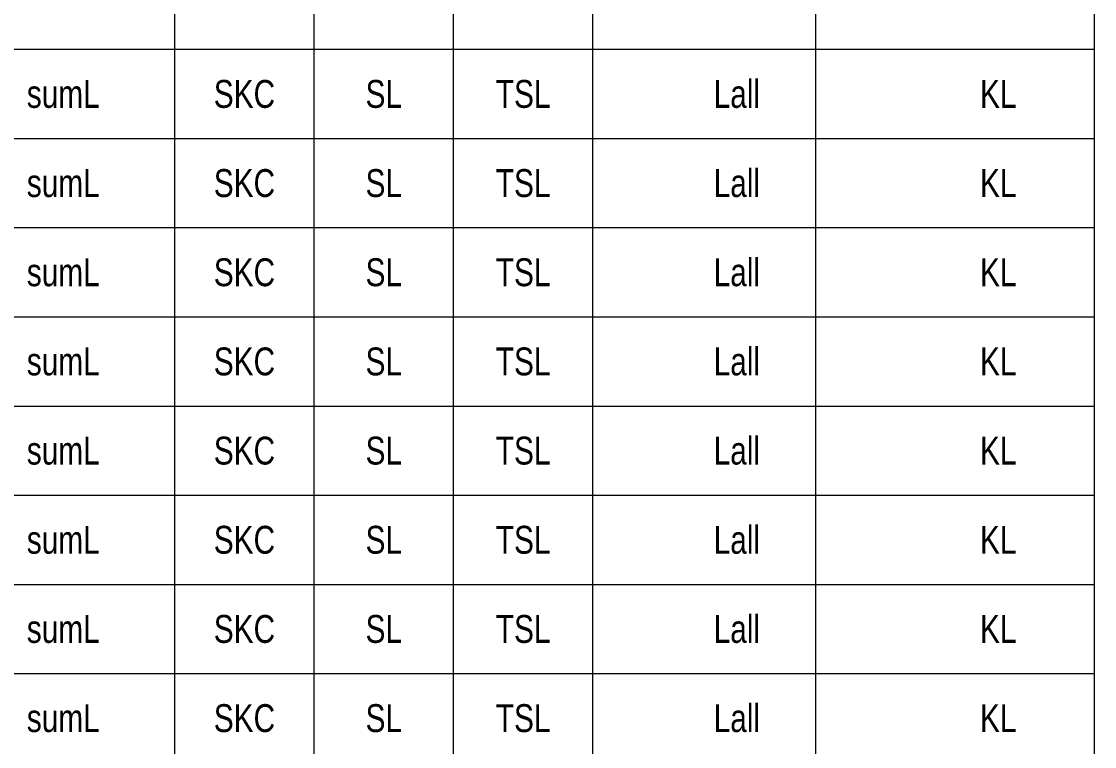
# Model space of a CAD drawing. Header units: millimetres. Extents: x -11352 to 41958, y -3706 to 22926.
# Drawn here: x 19948.2 to 20044.5, y 5835.7 to 5900.8 of the extents above; entities that cross this region are included whole.
import ezdxf
from ezdxf.enums import TextEntityAlignment as Align

# ---------------------------------------------------------------- set-up
doc = ezdxf.new("R2010")
doc.units = ezdxf.units.MM
doc.layers.add('DCE_BaoBeTong', color=11, linetype='Continuous', lineweight=20)
doc.layers.add('Dce_text', color=2, linetype='Continuous', lineweight=30)
doc.styles.add('Dce_Text', font='roman.shx', dxfattribs={"width": 0.8, "bigfont": 'vnh.shx'})

# ---------------------------------------------------------------- blocks, each defined once
blk = doc.blocks.new('TK7')
at = {"layer": 'DCE_BaoBeTong'}
for p, q in [((110, -8), (110, 0)), ((122.5, -8), (122.5, 0)), ((135, -8), (135, 0)), ((147.5, -8), (147.5, 0)), ((167.5, -8), (167.5, 0))]:
    blk.add_line(p, q, dxfattribs=at)
blk.add_lwpolyline([(15, -8), (25, -8), (75, -8), (90, -8), (122.5, -8), (135, -8), (147.5, -8), (167.5, -8), (192.5, -8), (192.5, 0)], dxfattribs=at)
at = {"layer": 'Dce_text', "color": 2, "style": 'Dce_Text', "width": 0.8, "flags": 4}
for tag, p in [('SH', (20, -4)), ('L2', (50, -4)), ('DK', (82.5, -4)), ('sumL', (100, -4)), ('SKC', (116.25, -4)), ('SL', (128.75, -4))]:
    blk.add_attdef(tag, text='', height=2.5, dxfattribs=at).set_placement(p, align=Align.MIDDLE_CENTER)
for tag, p in [('L1', (32.684, -4)), ('Lall', (162.5, -4)), ('KL', (185.5, -4))]:
    blk.add_attdef(tag, text='', height=2.5, dxfattribs=at).set_placement(p, align=Align.MIDDLE_RIGHT)
blk.add_attdef('L3', text='', height=2.5, dxfattribs=at).set_placement((67.533, -4), align=Align.MIDDLE_LEFT)
at = {"layer": 'Dce_text', "color": 2, "style": 'Dce_Text', "width": 0.8}
blk.add_attdef('TSL', text='', height=2.5, dxfattribs=at).set_placement((141.25, -4), align=Align.MIDDLE_CENTER)
blk = doc.blocks.new('TK8')
at = {"layer": 'DCE_BaoBeTong'}
for p, q in [((110, -8), (110, 0)), ((122.5, -8), (122.5, 0)), ((135, -8), (135, 0)), ((147.5, -8), (147.5, 0)), ((167.5, -8), (167.5, 0))]:
    blk.add_line(p, q, dxfattribs=at)
blk.add_lwpolyline([(15, -8), (25, -8), (75, -8), (90, -8), (122.5, -8), (135, -8), (147.5, -8), (167.5, -8), (192.5, -8), (192.5, 0)], dxfattribs=at)
at = {"layer": 'Dce_text', "color": 2, "style": 'Dce_Text', "width": 0.8, "flags": 4}
for tag, p in [('SH', (20, -4)), ('L', (49.792, -4)), ('DK', (82.5, -4)), ('sumL', (100, -4)), ('SKC', (116.25, -4)), ('SL', (128.75, -4))]:
    blk.add_attdef(tag, text='', height=2.5, dxfattribs=at).set_placement(p, align=Align.MIDDLE_CENTER)
at = {"layer": 'Dce_text', "color": 2, "style": 'Dce_Text', "width": 0.8}
blk.add_attdef('TSL', text='', height=2.5, dxfattribs=at).set_placement((141.25, -4), align=Align.MIDDLE_CENTER)
at = {"layer": 'Dce_text', "color": 2, "style": 'Dce_Text', "width": 0.8, "flags": 4}
for tag, p in [('Lall', (162.5, -4)), ('KL', (185.5, -4))]:
    blk.add_attdef(tag, text='', height=2.5, dxfattribs=at).set_placement(p, align=Align.MIDDLE_RIGHT)
at = {"layer": 'Dce_text', "color": 2, "style": 'Dce_Text', "width": 0.8}
blk.add_attdef('M1', text='', height=2.5, dxfattribs=at).set_placement((32.502, -4.356), align=Align.MIDDLE_RIGHT)
blk.add_attdef('M2', text='', height=2.5, dxfattribs=at).set_placement((67.686, -4.356), align=Align.MIDDLE_LEFT)
blk = doc.blocks.new('TK9')
at = {"layer": 'DCE_BaoBeTong'}
for p, q in [((110, -8), (110, 0)), ((122.5, -8), (122.5, 0)), ((135, -8), (135, 0)), ((147.5, -8), (147.5, 0)), ((167.5, -8), (167.5, 0))]:
    blk.add_line(p, q, dxfattribs=at)
blk.add_lwpolyline([(15, -8), (25, -8), (75, -8), (90, -8), (122.5, -8), (135, -8), (147.5, -8), (167.5, -8), (192.5, -8), (192.5, 0)], dxfattribs=at)
at = {"layer": 'Dce_text', "color": 2, "style": 'Dce_Text', "width": 0.8, "flags": 4}
for tag, p in [('SH', (20, -4)), ('DK', (82.5, -4)), ('sumL', (100, -4)), ('SKC', (116.25, -4)), ('SL', (128.75, -4))]:
    blk.add_attdef(tag, text='', height=2.5, dxfattribs=at).set_placement(p, align=Align.MIDDLE_CENTER)
at = {"layer": 'Dce_text', "color": 2, "style": 'Dce_Text', "width": 0.8}
for tag, p in [('L1', (49.341, -3.756)), ('TSL', (141.25, -4))]:
    blk.add_attdef(tag, text='', height=2.5, dxfattribs=at).set_placement(p, align=Align.MIDDLE_CENTER)
blk.add_attdef('L2', text='', height=2.5, dxfattribs=at).set_placement((58.471, -3.756), align=Align.MIDDLE_LEFT)
at = {"layer": 'Dce_text', "color": 2, "style": 'Dce_Text', "width": 0.8, "flags": 4}
for tag, p in [('Lall', (162.5, -4)), ('KL', (185.5, -4))]:
    blk.add_attdef(tag, text='', height=2.5, dxfattribs=at).set_placement(p, align=Align.MIDDLE_RIGHT)
at = {"layer": 'Dce_text', "color": 2, "style": 'Dce_Text', "width": 0.8}
blk.add_attdef('M', text='', height=2.5, dxfattribs=at).set_placement((38.779, -5.468), align=Align.MIDDLE_RIGHT)
blk = doc.blocks.new('TK10')
at = {"layer": 'DCE_BaoBeTong'}
for p, q in [((110, -8), (110, 0)), ((122.5, -8), (122.5, 0)), ((135, -8), (135, 0)), ((147.5, -8), (147.5, 0)), ((167.5, -8), (167.5, 0))]:
    blk.add_line(p, q, dxfattribs=at)
blk.add_lwpolyline([(15, -8), (25, -8), (75, -8), (90, -8), (122.5, -8), (135, -8), (147.5, -8), (167.5, -8), (192.5, -8), (192.5, 0)], dxfattribs=at)
at = {"layer": 'Dce_text', "color": 2, "style": 'Dce_Text', "width": 0.8}
for tag, rotation, p in [('L2', 330, (41.892, -2.602)), ('L4', 30, (57.941, -2.571))]:
    blk.add_attdef(tag, text='', height=2.5, rotation=rotation, dxfattribs=at).set_placement(p, align=Align.MIDDLE_CENTER)
at = {"layer": 'Dce_text', "color": 2, "style": 'Dce_Text', "width": 0.8, "flags": 4}
for tag, p in [('SH', (20, -4)), ('DK', (82.5, -4)), ('sumL', (100, -4)), ('SKC', (116.25, -4)), ('SL', (128.75, -4))]:
    blk.add_attdef(tag, text='', height=2.5, dxfattribs=at).set_placement(p, align=Align.MIDDLE_CENTER)
at = {"layer": 'Dce_text', "color": 2, "style": 'Dce_Text', "width": 0.8}
for tag, p in [('L3', (50, -3.801)), ('TSL', (141.25, -4))]:
    blk.add_attdef(tag, text='', height=2.5, dxfattribs=at).set_placement(p, align=Align.MIDDLE_CENTER)
at = {"layer": 'Dce_text', "color": 2, "style": 'Dce_Text', "width": 0.8, "flags": 4}
for tag, p in [('Lall', (162.5, -4)), ('KL', (185.5, -4))]:
    blk.add_attdef(tag, text='', height=2.5, dxfattribs=at).set_placement(p, align=Align.MIDDLE_RIGHT)
at = {"layer": 'Dce_text', "color": 2, "style": 'Dce_Text', "width": 0.8}
blk.add_attdef('L1', text='', height=2.5, dxfattribs=at).set_placement((35.631, -4.476), align=Align.MIDDLE_RIGHT)
blk.add_attdef('L5', text='', height=2.5, dxfattribs=at).set_placement((64.274, -4.476), align=Align.MIDDLE_LEFT)
blk = doc.blocks.new('TK11')
at = {"layer": 'DCE_BaoBeTong'}
for p, q in [((110, -8), (110, 0)), ((122.5, -8), (122.5, 0)), ((135, -8), (135, 0)), ((147.5, -8), (147.5, 0)), ((167.5, -8), (167.5, 0))]:
    blk.add_line(p, q, dxfattribs=at)
blk.add_lwpolyline([(15, -8), (25, -8), (75, -8), (90, -8), (122.5, -8), (135, -8), (147.5, -8), (167.5, -8), (192.5, -8), (192.5, 0)], dxfattribs=at)
at = {"layer": 'Dce_text', "color": 2, "style": 'Dce_Text', "width": 0.8}
blk.add_attdef('L2', text='', height=2.5, rotation=336, dxfattribs=at).set_placement((49.151, -2.526), align=Align.MIDDLE_CENTER)
at = {"layer": 'Dce_text', "color": 2, "style": 'Dce_Text', "width": 0.8, "flags": 4}
for tag, p in [('SH', (20, -4)), ('DK', (82.5, -4)), ('sumL', (100, -4)), ('SKC', (116.25, -4)), ('SL', (128.75, -4))]:
    blk.add_attdef(tag, text='', height=2.5, dxfattribs=at).set_placement(p, align=Align.MIDDLE_CENTER)
at = {"layer": 'Dce_text', "color": 2, "style": 'Dce_Text', "width": 0.8}
for tag, p in [('L3', (60.245, -3.801)), ('TSL', (141.25, -4))]:
    blk.add_attdef(tag, text='', height=2.5, dxfattribs=at).set_placement(p, align=Align.MIDDLE_CENTER)
at = {"layer": 'Dce_text', "color": 2, "style": 'Dce_Text', "width": 0.8, "flags": 4}
for tag, p in [('Lall', (162.5, -4)), ('KL', (185.5, -4))]:
    blk.add_attdef(tag, text='', height=2.5, dxfattribs=at).set_placement(p, align=Align.MIDDLE_RIGHT)
at = {"layer": 'Dce_text', "color": 2, "style": 'Dce_Text', "width": 0.8}
blk.add_attdef('L1', text='', height=2.5, dxfattribs=at).set_placement((40.549, -4.476), align=Align.MIDDLE_RIGHT)
blk = doc.blocks.new('TK12')
at = {"layer": 'DCE_BaoBeTong'}
for p, q in [((110, -8), (110, 0)), ((122.5, -8), (122.5, 0)), ((135, -8), (135, 0)), ((147.5, -8), (147.5, 0)), ((167.5, -8), (167.5, 0))]:
    blk.add_line(p, q, dxfattribs=at)
blk.add_lwpolyline([(15, -8), (25, -8), (75, -8), (90, -8), (122.5, -8), (135, -8), (147.5, -8), (167.5, -8), (192.5, -8), (192.5, 0)], dxfattribs=at)
at = {"layer": 'Dce_text', "color": 2, "style": 'Dce_Text', "width": 0.8}
blk.add_attdef('L3', text='', height=2.5, rotation=338, dxfattribs=at).set_placement((60.534, -2.803), align=Align.MIDDLE_CENTER)
at = {"layer": 'Dce_text', "color": 2, "style": 'Dce_Text', "width": 0.8, "flags": 4}
for tag, p in [('SH', (20, -4)), ('DK', (82.5, -4)), ('sumL', (100, -4)), ('SKC', (116.25, -4)), ('SL', (128.75, -4))]:
    blk.add_attdef(tag, text='', height=2.5, dxfattribs=at).set_placement(p, align=Align.MIDDLE_CENTER)
at = {"layer": 'Dce_text', "color": 2, "style": 'Dce_Text', "width": 0.8}
for tag, p in [('L2', (45.765, -4.001)), ('TSL', (141.25, -4))]:
    blk.add_attdef(tag, text='', height=2.5, dxfattribs=at).set_placement(p, align=Align.MIDDLE_CENTER)
at = {"layer": 'Dce_text', "color": 2, "style": 'Dce_Text', "width": 0.8, "flags": 4}
for tag, p in [('Lall', (162.5, -4)), ('KL', (185.5, -4))]:
    blk.add_attdef(tag, text='', height=2.5, dxfattribs=at).set_placement(p, align=Align.MIDDLE_RIGHT)
at = {"layer": 'Dce_text', "color": 2, "style": 'Dce_Text', "width": 0.8}
blk.add_attdef('L1', text='', height=2.5, dxfattribs=at).set_placement((37.261, -4.267), align=Align.MIDDLE_RIGHT)
blk = doc.blocks.new('TK13')
at = {"layer": 'DCE_BaoBeTong'}
for p, q in [((110, -8), (110, 0)), ((122.5, -8), (122.5, 0)), ((135, -8), (135, 0)), ((147.5, -8), (147.5, 0)), ((167.5, -8), (167.5, 0))]:
    blk.add_line(p, q, dxfattribs=at)
blk.add_lwpolyline([(15, -8), (25, -8), (75, -8), (90, -8), (122.5, -8), (135, -8), (147.5, -8), (167.5, -8), (192.5, -8), (192.5, 0)], dxfattribs=at)
at = {"layer": 'Dce_text', "color": 2, "style": 'Dce_Text', "width": 0.8, "flags": 4}
for tag, p in [('L', (50, -2.377)), ('SH', (20, -4)), ('DK', (82.5, -4)), ('sumL', (100, -4)), ('SKC', (116.25, -4)), ('SL', (128.75, -4))]:
    blk.add_attdef(tag, text='', height=2.5, dxfattribs=at).set_placement(p, align=Align.MIDDLE_CENTER)
at = {"layer": 'Dce_text', "color": 2, "style": 'Dce_Text', "width": 0.8}
blk.add_attdef('M1', text='', height=2.5, dxfattribs=at).set_placement((33.564, -4.019), align=Align.MIDDLE_RIGHT)
blk.add_attdef('TSL', text='', height=2.5, dxfattribs=at).set_placement((141.25, -4), align=Align.MIDDLE_CENTER)
at = {"layer": 'Dce_text', "color": 2, "style": 'Dce_Text', "width": 0.8, "flags": 4}
for tag, p in [('Lall', (162.5, -4)), ('KL', (185.5, -4))]:
    blk.add_attdef(tag, text='', height=2.5, dxfattribs=at).set_placement(p, align=Align.MIDDLE_RIGHT)
at = {"layer": 'Dce_text', "color": 2, "style": 'Dce_Text', "width": 0.8}
blk.add_attdef('M2', text='', height=2.5, dxfattribs=at).set_placement((67.233, -4.374), align=Align.MIDDLE_LEFT)
blk = doc.blocks.new('TK8A')
at = {"layer": 'DCE_BaoBeTong'}
for p, q in [((110, -8), (110, 0)), ((122.5, -8), (122.5, 0)), ((135, -8), (135, 0)), ((147.5, -8), (147.5, 0)), ((167.5, -8), (167.5, 0))]:
    blk.add_line(p, q, dxfattribs=at)
blk.add_lwpolyline([(15, -8), (25, -8), (75, -8), (90, -8), (122.5, -8), (135, -8), (147.5, -8), (167.5, -8), (192.5, -8), (192.5, 0)], dxfattribs=at)
at = {"layer": 'Dce_text', "color": 2, "style": 'Dce_Text', "width": 0.8, "flags": 4}
for tag, p in [('SH', (20, -4)), ('DK', (82.5, -4)), ('sumL', (100, -4)), ('SKC', (116.25, -4)), ('SL', (128.75, -4))]:
    blk.add_attdef(tag, text='', height=2.5, dxfattribs=at).set_placement(p, align=Align.MIDDLE_CENTER)
at = {"layer": 'Dce_text', "color": 2, "style": 'Dce_Text', "width": 0.8}
blk.add_attdef('M', text='', height=2.5, dxfattribs=at).set_placement((32.856, -3.793), align=Align.MIDDLE_RIGHT)
for tag, p in [('L1', (49.987, -3.793)), ('L2', (68.289, -3.793)), ('TSL', (141.25, -4))]:
    blk.add_attdef(tag, text='', height=2.5, dxfattribs=at).set_placement(p, align=Align.MIDDLE_CENTER)
at = {"layer": 'Dce_text', "color": 2, "style": 'Dce_Text', "width": 0.8, "flags": 4}
for tag, p in [('Lall', (162.5, -4)), ('KL', (185.5, -4))]:
    blk.add_attdef(tag, text='', height=2.5, dxfattribs=at).set_placement(p, align=Align.MIDDLE_RIGHT)
blk = doc.blocks.new('TK8B')
at = {"layer": 'DCE_BaoBeTong'}
for p, q in [((110, -8), (110, 0)), ((122.5, -8), (122.5, 0)), ((135, -8), (135, 0)), ((147.5, -8), (147.5, 0)), ((167.5, -8), (167.5, 0))]:
    blk.add_line(p, q, dxfattribs=at)
blk.add_lwpolyline([(15, -8), (25, -8), (75, -8), (90, -8), (122.5, -8), (135, -8), (147.5, -8), (167.5, -8), (192.5, -8), (192.5, 0)], dxfattribs=at)
at = {"layer": 'Dce_text', "color": 2, "style": 'Dce_Text', "width": 0.8, "flags": 4}
for tag, p in [('SH', (20, -4)), ('L', (49.792, -4)), ('DK', (82.5, -4)), ('sumL', (100, -4)), ('SKC', (116.25, -4)), ('SL', (128.75, -4))]:
    blk.add_attdef(tag, text='', height=2.5, dxfattribs=at).set_placement(p, align=Align.MIDDLE_CENTER)
at = {"layer": 'Dce_text', "color": 2, "style": 'Dce_Text', "width": 0.8}
blk.add_attdef('TSL', text='', height=2.5, dxfattribs=at).set_placement((141.25, -4), align=Align.MIDDLE_CENTER)
at = {"layer": 'Dce_text', "color": 2, "style": 'Dce_Text', "width": 0.8, "flags": 4}
for tag, p in [('Lall', (162.5, -4)), ('KL', (185.5, -4))]:
    blk.add_attdef(tag, text='', height=2.5, dxfattribs=at).set_placement(p, align=Align.MIDDLE_RIGHT)
at = {"layer": 'Dce_text', "color": 2, "style": 'Dce_Text', "width": 0.8}
blk.add_attdef('M1', text='', height=2.5, dxfattribs=at).set_placement((32.502, -4.356), align=Align.MIDDLE_RIGHT)
blk.add_attdef('M2', text='', height=2.5, dxfattribs=at).set_placement((67.686, -4.356), align=Align.MIDDLE_LEFT)
blk = doc.blocks.new('Block_ALL')
blk.add_blockref('TK7', (19851.971, 5906.292))
ref = blk.add_blockref('TK8', (19851.971, 5898.292))
ref.add_attrib('KL', 'KL', dxfattribs={"layer": 'Dce_text', "color": 2, "height": 2.5, "style": 'Dce_Text', "width": 0.8}).set_placement((20037.471, 5894.292), align=Align.MIDDLE_RIGHT)
ref.add_attrib('Lall', 'Lall', dxfattribs={"layer": 'Dce_text', "color": 2, "height": 2.5, "style": 'Dce_Text', "width": 0.8}).set_placement((20014.471, 5894.292), align=Align.MIDDLE_RIGHT)
ref.add_attrib('SKC', 'SKC', dxfattribs={"layer": 'Dce_text', "color": 2, "height": 2.5, "style": 'Dce_Text', "width": 0.8}).set_placement((19968.221, 5894.292), align=Align.MIDDLE_CENTER)
ref.add_attrib('SL', 'SL', dxfattribs={"layer": 'Dce_text', "color": 2, "height": 2.5, "style": 'Dce_Text', "width": 0.8}).set_placement((19980.721, 5894.292), align=Align.MIDDLE_CENTER)
ref.add_attrib('sumL', 'sumL', dxfattribs={"layer": 'Dce_text', "color": 2, "height": 2.5, "style": 'Dce_Text', "width": 0.8}).set_placement((19951.971, 5894.292), align=Align.MIDDLE_CENTER)
ref.add_attrib('TSL', 'TSL', dxfattribs={"layer": 'Dce_text', "color": 2, "height": 2.5, "style": 'Dce_Text', "width": 0.8}).set_placement((19993.221, 5894.292), align=Align.MIDDLE_CENTER)
ref = blk.add_blockref('TK8A', (19851.971, 5890.292))
ref.add_attrib('TSL', 'TSL', dxfattribs={"layer": 'Dce_text', "color": 2, "height": 2.5, "style": 'Dce_Text', "width": 0.8}).set_placement((19993.221, 5886.292), align=Align.MIDDLE_CENTER)
ref.add_attrib('KL', 'KL', dxfattribs={"layer": 'Dce_text', "color": 2, "height": 2.5, "style": 'Dce_Text', "width": 0.8}).set_placement((20037.471, 5886.292), align=Align.MIDDLE_RIGHT)
ref.add_attrib('Lall', 'Lall', dxfattribs={"layer": 'Dce_text', "color": 2, "height": 2.5, "style": 'Dce_Text', "width": 0.8}).set_placement((20014.471, 5886.292), align=Align.MIDDLE_RIGHT)
ref.add_attrib('SKC', 'SKC', dxfattribs={"layer": 'Dce_text', "color": 2, "height": 2.5, "style": 'Dce_Text', "width": 0.8}).set_placement((19968.221, 5886.292), align=Align.MIDDLE_CENTER)
ref.add_attrib('SL', 'SL', dxfattribs={"layer": 'Dce_text', "color": 2, "height": 2.5, "style": 'Dce_Text', "width": 0.8}).set_placement((19980.721, 5886.292), align=Align.MIDDLE_CENTER)
ref.add_attrib('sumL', 'sumL', dxfattribs={"layer": 'Dce_text', "color": 2, "height": 2.5, "style": 'Dce_Text', "width": 0.8}).set_placement((19951.971, 5886.292), align=Align.MIDDLE_CENTER)
ref = blk.add_blockref('TK8B', (19851.971, 5882.292))
ref.add_attrib('KL', 'KL', dxfattribs={"layer": 'Dce_text', "color": 2, "height": 2.5, "style": 'Dce_Text', "width": 0.8}).set_placement((20037.471, 5878.292), align=Align.MIDDLE_RIGHT)
ref.add_attrib('Lall', 'Lall', dxfattribs={"layer": 'Dce_text', "color": 2, "height": 2.5, "style": 'Dce_Text', "width": 0.8}).set_placement((20014.471, 5878.292), align=Align.MIDDLE_RIGHT)
ref.add_attrib('SKC', 'SKC', dxfattribs={"layer": 'Dce_text', "color": 2, "height": 2.5, "style": 'Dce_Text', "width": 0.8}).set_placement((19968.221, 5878.292), align=Align.MIDDLE_CENTER)
ref.add_attrib('SL', 'SL', dxfattribs={"layer": 'Dce_text', "color": 2, "height": 2.5, "style": 'Dce_Text', "width": 0.8}).set_placement((19980.721, 5878.292), align=Align.MIDDLE_CENTER)
ref.add_attrib('sumL', 'sumL', dxfattribs={"layer": 'Dce_text', "color": 2, "height": 2.5, "style": 'Dce_Text', "width": 0.8}).set_placement((19951.971, 5878.292), align=Align.MIDDLE_CENTER)
ref.add_attrib('TSL', 'TSL', dxfattribs={"layer": 'Dce_text', "color": 2, "height": 2.5, "style": 'Dce_Text', "width": 0.8}).set_placement((19993.221, 5878.292), align=Align.MIDDLE_CENTER)
ref = blk.add_blockref('TK9', (19851.971, 5874.292))
ref.add_attrib('sumL', 'sumL', dxfattribs={"layer": 'Dce_text', "color": 2, "height": 2.5, "style": 'Dce_Text', "width": 0.8}).set_placement((19951.971, 5870.292), align=Align.MIDDLE_CENTER)
ref.add_attrib('SL', 'SL', dxfattribs={"layer": 'Dce_text', "color": 2, "height": 2.5, "style": 'Dce_Text', "width": 0.8}).set_placement((19980.721, 5870.292), align=Align.MIDDLE_CENTER)
ref.add_attrib('SKC', 'SKC', dxfattribs={"layer": 'Dce_text', "color": 2, "height": 2.5, "style": 'Dce_Text', "width": 0.8}).set_placement((19968.221, 5870.292), align=Align.MIDDLE_CENTER)
ref.add_attrib('Lall', 'Lall', dxfattribs={"layer": 'Dce_text', "color": 2, "height": 2.5, "style": 'Dce_Text', "width": 0.8}).set_placement((20014.471, 5870.292), align=Align.MIDDLE_RIGHT)
ref.add_attrib('KL', 'KL', dxfattribs={"layer": 'Dce_text', "color": 2, "height": 2.5, "style": 'Dce_Text', "width": 0.8}).set_placement((20037.471, 5870.292), align=Align.MIDDLE_RIGHT)
ref.add_attrib('TSL', 'TSL', dxfattribs={"layer": 'Dce_text', "color": 2, "height": 2.5, "style": 'Dce_Text', "width": 0.8}).set_placement((19993.221, 5870.292), align=Align.MIDDLE_CENTER)
ref = blk.add_blockref('TK10', (19851.971, 5866.292))
ref.add_attrib('KL', 'KL', dxfattribs={"layer": 'Dce_text', "color": 2, "height": 2.5, "style": 'Dce_Text', "width": 0.8}).set_placement((20037.471, 5862.292), align=Align.MIDDLE_RIGHT)
ref.add_attrib('Lall', 'Lall', dxfattribs={"layer": 'Dce_text', "color": 2, "height": 2.5, "style": 'Dce_Text', "width": 0.8}).set_placement((20014.471, 5862.292), align=Align.MIDDLE_RIGHT)
ref.add_attrib('SKC', 'SKC', dxfattribs={"layer": 'Dce_text', "color": 2, "height": 2.5, "style": 'Dce_Text', "width": 0.8}).set_placement((19968.221, 5862.292), align=Align.MIDDLE_CENTER)
ref.add_attrib('SL', 'SL', dxfattribs={"layer": 'Dce_text', "color": 2, "height": 2.5, "style": 'Dce_Text', "width": 0.8}).set_placement((19980.721, 5862.292), align=Align.MIDDLE_CENTER)
ref.add_attrib('sumL', 'sumL', dxfattribs={"layer": 'Dce_text', "color": 2, "height": 2.5, "style": 'Dce_Text', "width": 0.8}).set_placement((19951.971, 5862.292), align=Align.MIDDLE_CENTER)
ref.add_attrib('TSL', 'TSL', dxfattribs={"layer": 'Dce_text', "color": 2, "height": 2.5, "style": 'Dce_Text', "width": 0.8}).set_placement((19993.221, 5862.292), align=Align.MIDDLE_CENTER)
ref = blk.add_blockref('TK11', (19851.971, 5858.292))
ref.add_attrib('sumL', 'sumL', dxfattribs={"layer": 'Dce_text', "color": 2, "height": 2.5, "style": 'Dce_Text', "width": 0.8}).set_placement((19951.971, 5854.292), align=Align.MIDDLE_CENTER)
ref.add_attrib('SL', 'SL', dxfattribs={"layer": 'Dce_text', "color": 2, "height": 2.5, "style": 'Dce_Text', "width": 0.8}).set_placement((19980.721, 5854.292), align=Align.MIDDLE_CENTER)
ref.add_attrib('SKC', 'SKC', dxfattribs={"layer": 'Dce_text', "color": 2, "height": 2.5, "style": 'Dce_Text', "width": 0.8}).set_placement((19968.221, 5854.292), align=Align.MIDDLE_CENTER)
ref.add_attrib('Lall', 'Lall', dxfattribs={"layer": 'Dce_text', "color": 2, "height": 2.5, "style": 'Dce_Text', "width": 0.8}).set_placement((20014.471, 5854.292), align=Align.MIDDLE_RIGHT)
ref.add_attrib('KL', 'KL', dxfattribs={"layer": 'Dce_text', "color": 2, "height": 2.5, "style": 'Dce_Text', "width": 0.8}).set_placement((20037.471, 5854.292), align=Align.MIDDLE_RIGHT)
ref.add_attrib('TSL', 'TSL', dxfattribs={"layer": 'Dce_text', "color": 2, "height": 2.5, "style": 'Dce_Text', "width": 0.8}).set_placement((19993.221, 5854.292), align=Align.MIDDLE_CENTER)
ref = blk.add_blockref('TK12', (19851.971, 5850.292))
ref.add_attrib('sumL', 'sumL', dxfattribs={"layer": 'Dce_text', "color": 2, "height": 2.5, "style": 'Dce_Text', "width": 0.8}).set_placement((19951.971, 5846.292), align=Align.MIDDLE_CENTER)
ref.add_attrib('SL', 'SL', dxfattribs={"layer": 'Dce_text', "color": 2, "height": 2.5, "style": 'Dce_Text', "width": 0.8}).set_placement((19980.721, 5846.292), align=Align.MIDDLE_CENTER)
ref.add_attrib('SKC', 'SKC', dxfattribs={"layer": 'Dce_text', "color": 2, "height": 2.5, "style": 'Dce_Text', "width": 0.8}).set_placement((19968.221, 5846.292), align=Align.MIDDLE_CENTER)
ref.add_attrib('Lall', 'Lall', dxfattribs={"layer": 'Dce_text', "color": 2, "height": 2.5, "style": 'Dce_Text', "width": 0.8}).set_placement((20014.471, 5846.292), align=Align.MIDDLE_RIGHT)
ref.add_attrib('KL', 'KL', dxfattribs={"layer": 'Dce_text', "color": 2, "height": 2.5, "style": 'Dce_Text', "width": 0.8}).set_placement((20037.471, 5846.292), align=Align.MIDDLE_RIGHT)
ref.add_attrib('TSL', 'TSL', dxfattribs={"layer": 'Dce_text', "color": 2, "height": 2.5, "style": 'Dce_Text', "width": 0.8}).set_placement((19993.221, 5846.292), align=Align.MIDDLE_CENTER)
ref = blk.add_blockref('TK13', (19851.971, 5842.292))
ref.add_attrib('TSL', 'TSL', dxfattribs={"layer": 'Dce_text', "color": 2, "height": 2.5, "style": 'Dce_Text', "width": 0.8}).set_placement((19993.221, 5838.292), align=Align.MIDDLE_CENTER)
ref.add_attrib('sumL', 'sumL', dxfattribs={"layer": 'Dce_text', "color": 2, "height": 2.5, "style": 'Dce_Text', "width": 0.8}).set_placement((19951.971, 5838.292), align=Align.MIDDLE_CENTER)
ref.add_attrib('SL', 'SL', dxfattribs={"layer": 'Dce_text', "color": 2, "height": 2.5, "style": 'Dce_Text', "width": 0.8}).set_placement((19980.721, 5838.292), align=Align.MIDDLE_CENTER)
ref.add_attrib('SKC', 'SKC', dxfattribs={"layer": 'Dce_text', "color": 2, "height": 2.5, "style": 'Dce_Text', "width": 0.8}).set_placement((19968.221, 5838.292), align=Align.MIDDLE_CENTER)
ref.add_attrib('Lall', 'Lall', dxfattribs={"layer": 'Dce_text', "color": 2, "height": 2.5, "style": 'Dce_Text', "width": 0.8}).set_placement((20014.471, 5838.292), align=Align.MIDDLE_RIGHT)
ref.add_attrib('KL', 'KL', dxfattribs={"layer": 'Dce_text', "color": 2, "height": 2.5, "style": 'Dce_Text', "width": 0.8}).set_placement((20037.471, 5838.292), align=Align.MIDDLE_RIGHT)

msp = doc.modelspace()

# ---------------------------------------------------------------- block references
msp.add_blockref('Block_ALL', (0, 0))

doc.saveas('drawing.dxf')
